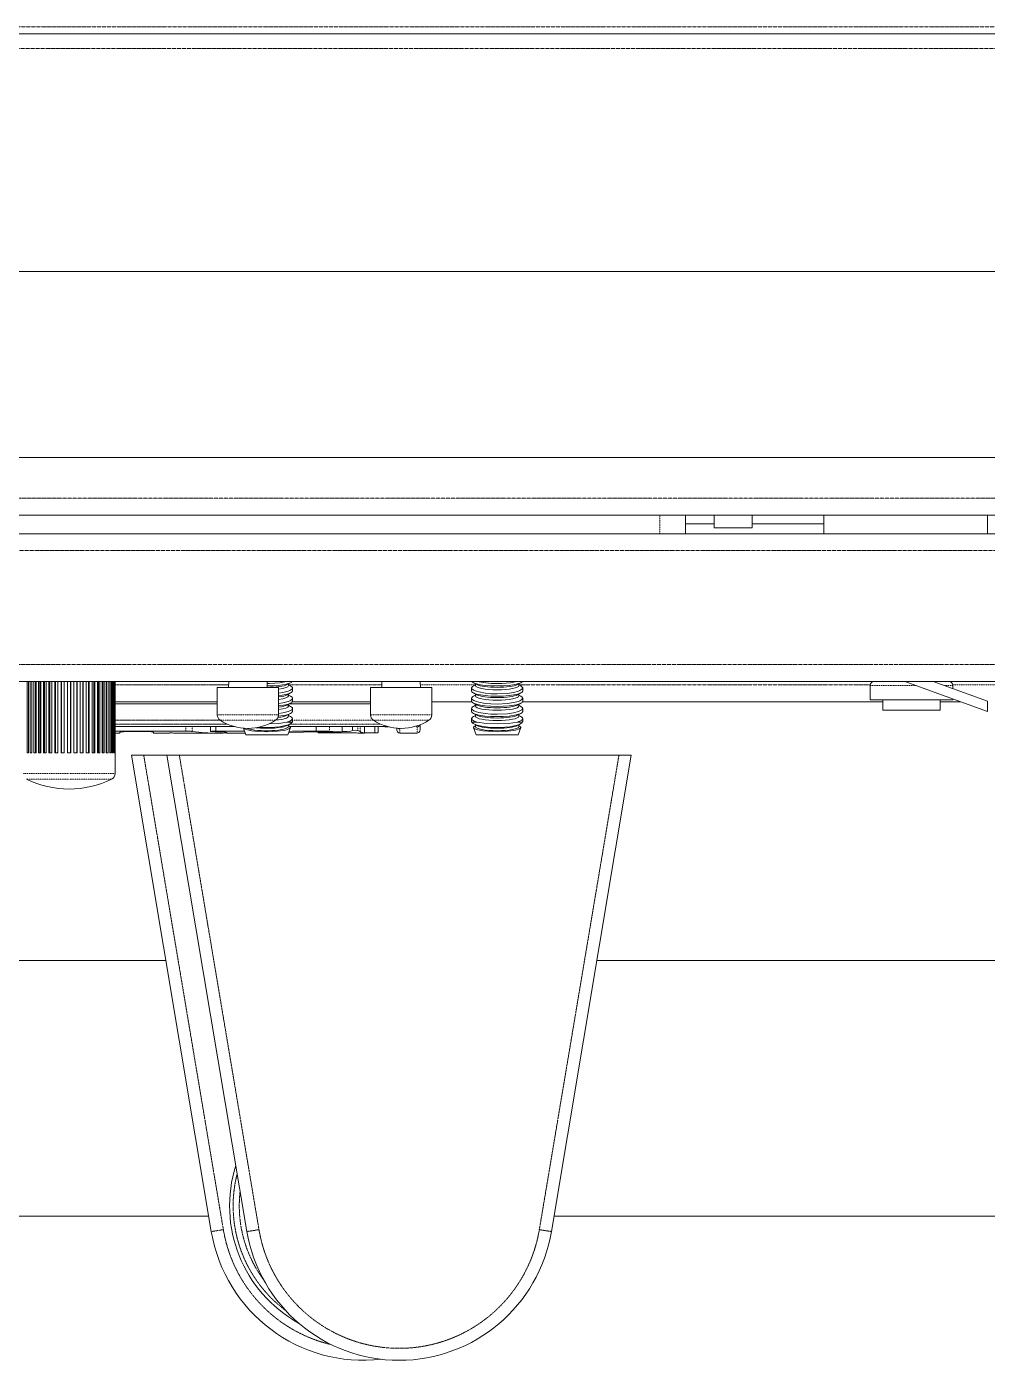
# Model space of a CAD drawing. Header units: millimetres. Extents: x 60499 to 556746, y 248297 to 497145.
# Drawn here: x 340345 to 344294, y 472397 to 477875 of the extents above; entities that cross this region are included whole.
import ezdxf

# ---------------------------------------------------------------- set-up
doc = ezdxf.new("R2010")
doc.units = ezdxf.units.MM
doc.linetypes.add('PHANTOM', pattern=[20, 10, -2, 2, -2, 2, -2])

msp = doc.modelspace()

# ---------------------------------------------------------------- linework, layer by layer
at = {"color": 7, "linetype": 'PHANTOM', "lineweight": 13, "ltscale": 0.03937}
for p, q in [((352056.7, 477874.7), (328928, 477874.7)), ((328954.1, 477785.2), (352030.7, 477785.2)), ((346819.7, 475937.6), (334219.8, 475937.6)), ((328552.3, 475723), (352487.2, 475723)), ((328132.4, 475254.4), (352907.1, 475254.4)), ((342368.6, 475171), (343812.8, 475171)), ((340826.5, 474881.8), (341153.7, 472933.5)), ((340972.9, 474881.8), (341300.1, 472933.5)), ((342779.7, 474881.8), (342452.5, 472933.5))]:
    msp.add_line(p, q, dxfattribs=at)
at = {"color": 7, "lineweight": 13, "ltscale": 0.03937}
for p, q in [((328928, 477844.9), (352056.7, 477844.9)), ((328300.4, 476868.9), (352655.2, 476868.9)), ((328300.4, 476104.7), (352655.2, 476104.7)), ((346819.7, 475868.3), (334219.8, 475868.3)), ((328552.3, 475791.8), (352487.2, 475791.8)), ((328132.4, 475185.5), (352907.1, 475185.5)), ((342383.7, 475102.1), (343864.3, 475102.1)), ((340775.6, 474881.8), (341104, 472926.2)), ((340922, 474881.8), (341250.5, 472926.2)), ((340972.9, 474881.8), (342779.7, 474881.8)), ((342830.6, 474881.8), (342502.1, 472926.2)), ((340917.2, 474038.8), (340154.4, 474038.8)), ((345120.8, 474038.8), (342689, 474038.8)), ((341093.5, 472989), (339978, 472989)), ((351831.5, 472989), (342512.7, 472989))]:
    msp.add_line(p, q, dxfattribs=at)
at = {"color": 7, "linetype": 'PHANTOM', "lineweight": 13, "ltscale": 0.002275}
msp.add_line((342947.7, 475791.8), (342947.7, 475868.3), dxfattribs=at)
at = {"color": 7, "lineweight": 13, "ltscale": 0.002275}
for p, q in [((343052.6, 475791.8), (343052.6, 475868.3)), ((343622, 475791.8), (343622, 475868.3)), ((344293.9, 475791.8), (344293.9, 475868.3))]:
    msp.add_line(p, q, dxfattribs=at)
at = {"color": 7, "lineweight": 13, "ltscale": 0.003529}
msp.add_line((343171.2, 475832.5), (343052.6, 475832.5), dxfattribs=at)
at = {"color": 7, "lineweight": 13, "ltscale": 0.00155}
for p, q in [((343171.2, 475816.2), (343171.2, 475868.3)), ((343326.6, 475816.2), (343326.6, 475868.3)), ((343327.1, 475816.2), (343327.1, 475868.3))]:
    msp.add_line(p, q, dxfattribs=at)
at = {"color": 7, "lineweight": 13, "ltscale": 0.004625}
msp.add_line((343326.6, 475816.2), (343171.2, 475816.2), dxfattribs=at)
at = {"color": 7, "lineweight": 13, "ltscale": 1.59196e-05}
msp.add_line((343327.1, 475816.2), (343326.6, 475816.2), dxfattribs=at)
at = {"color": 7, "lineweight": 13, "ltscale": 0.008779}
msp.add_line((343622, 475832.5), (343327.1, 475832.5), dxfattribs=at)
at = {"color": 7, "lineweight": 13, "ltscale": 0.00875}
for p, q in [((340347.1, 474891.5), (340347.1, 475185.5)), ((340352.9, 474891.5), (340352.9, 475185.5)), ((340359.5, 474891.5), (340359.5, 475185.5)), ((340366.6, 475185.5), (340366.6, 474891.5)), ((340366.9, 474891.5), (340366.9, 475185.5)), ((340375, 474891.5), (340375, 475185.5)), ((340381.4, 475185.5), (340381.4, 474891.5)), ((340383.8, 474891.5), (340383.8, 475185.5)), ((340393.3, 474891.5), (340393.3, 475185.5)), ((340398.9, 475185.5), (340398.9, 474891.5)), ((340403.4, 474891.5), (340403.4, 475185.5)), ((340414.1, 474891.5), (340414.1, 475185.5)), ((340418.8, 475185.5), (340418.8, 474891.5)), ((340425.3, 474891.5), (340425.3, 475185.5)), ((340436.9, 474891.5), (340436.9, 475185.5)), ((340440.6, 475185.5), (340440.6, 474891.5)), ((340449, 474891.5), (340449, 475185.5)), ((340461.4, 474891.5), (340461.4, 475185.5)), ((340464, 475185.5), (340464, 474891.5)), ((340474, 474891.5), (340474, 475185.5)), ((340486.9, 474891.5), (340486.9, 475185.5)), ((340488.4, 475185.5), (340488.4, 474891.5)), ((340500, 474891.5), (340500, 475185.5)), ((340513.2, 474891.5), (340513.2, 475185.5)), ((340513.4, 475185.5), (340513.4, 474891.5)), ((340526, 475185.5), (340526, 474891.5)), ((340526.3, 474891.5), (340526.3, 475185.5)), ((340539.5, 474891.5), (340539.5, 475185.5)), ((340551.1, 475185.5), (340551.1, 474891.5)), ((340552.6, 474891.5), (340552.6, 475185.5)), ((340565.5, 474891.5), (340565.5, 475185.5)), ((340575.5, 475185.5), (340575.5, 474891.5)), ((340578.1, 474891.5), (340578.1, 475185.5)), ((340590.5, 474891.5), (340590.5, 475185.5)), ((340598.9, 475185.5), (340598.9, 474891.5)), ((340602.6, 474891.5), (340602.6, 475185.5)), ((340614.2, 474891.5), (340614.2, 475185.5)), ((340620.7, 475185.5), (340620.7, 474891.5)), ((340625.4, 474891.5), (340625.4, 475185.5)), ((340636.1, 474891.5), (340636.1, 475185.5)), ((340640.6, 475185.5), (340640.6, 474891.5)), ((340646.2, 474891.5), (340646.2, 475185.5)), ((340655.7, 474891.5), (340655.7, 475185.5)), ((340658.1, 475185.5), (340658.1, 474891.5)), ((340664.5, 474891.5), (340664.5, 475185.5)), ((340672.6, 474891.5), (340672.6, 475185.5)), ((340672.9, 475185.5), (340672.9, 474891.5)), ((340680, 474891.5), (340680, 475185.5)), ((340686.6, 474891.5), (340686.6, 475185.5)), ((340692.4, 474891.5), (340692.4, 475185.5)), ((340697.3, 474891.5), (340697.3, 475185.5)), ((340701.4, 474891.5), (340701.4, 475185.5)), ((340704.6, 474891.5), (340704.6, 475185.5)), ((340706.9, 474891.5), (340706.9, 475185.5)), ((340708.2, 474891.5), (340708.2, 475185.5)), ((340708.7, 474891.5), (340708.7, 475185.5))]:
    msp.add_line(p, q, dxfattribs=at)
at = {"color": 7, "linetype": 'PHANTOM', "lineweight": 13, "ltscale": 0.013899}
msp.add_line((340708.7, 475171), (341175.6, 475171), dxfattribs=at)
at = {"color": 7, "lineweight": 13, "ltscale": 0.003343}
for p, q in [((341128.6, 475160.3), (341128.6, 475048)), ((341380.6, 475160.3), (341380.6, 475048)), ((341758.5, 475160.3), (341758.5, 475048)), ((342010.4, 475160.3), (342010.4, 475048))]:
    msp.add_line(p, q, dxfattribs=at)
at = {"color": 7, "lineweight": 13, "ltscale": 0.0075}
for p, q in [((341380.6, 475160.3), (341128.6, 475160.3)), ((342010.4, 475160.3), (341758.5, 475160.3))]:
    msp.add_line(p, q, dxfattribs=at)
at = {"color": 7, "lineweight": 13, "ltscale": 0.000749992}
for p, q in [((341175.7, 475185.5), (341175.5, 475160.3)), ((341333.5, 475185.5), (341333.7, 475160.3)), ((341805.6, 475185.5), (341805.4, 475160.3)), ((341963.3, 475185.5), (341963.5, 475160.3))]:
    msp.add_line(p, q, dxfattribs=at)
at = {"color": 7, "lineweight": 13, "ltscale": 0.000480372}
for p, q in [((341416.2, 475172.4), (341430.4, 475179.9)), ((342362.6, 475172.4), (342376.9, 475179.9)), ((341416.2, 475130.4), (341430.4, 475137.9)), ((342362.6, 475130.4), (342376.9, 475137.9))]:
    msp.add_line(p, q, dxfattribs=at)
at = {"color": 7, "lineweight": 13, "ltscale": 0.000213503}
for p, q in [((341421.7, 475168.1), (341421.7, 475175.3)), ((342190.1, 475168.1), (342190.1, 475175.3)), ((342368.2, 475168.1), (342368.2, 475175.3)), ((341421.7, 475126.1), (341421.7, 475133.3)), ((342190.1, 475126.1), (342190.1, 475133.3)), ((342368.2, 475126.1), (342368.2, 475133.3)), ((341421.7, 475084.1), (341421.7, 475091.3)), ((341421.7, 475042.1), (341421.7, 475049.3)), ((342190.1, 475084.1), (342190.1, 475091.3)), ((342190.1, 475042.1), (342190.1, 475049.3)), ((342368.2, 475084.1), (342368.2, 475091.3)), ((342368.2, 475042.1), (342368.2, 475049.3)), ((341421.7, 475000.2), (341421.7, 475007.3)), ((342190.1, 475000.2), (342190.1, 475007.3)), ((342368.2, 475000.2), (342368.2, 475007.3))]:
    msp.add_line(p, q, dxfattribs=at)
at = {"color": 7, "lineweight": 13, "ltscale": 0.00029454}
msp.add_line((341421.7, 475171.2), (341430.4, 475166.6), dxfattribs=at)
at = {"color": 7, "linetype": 'PHANTOM', "lineweight": 13, "ltscale": 0.011413}
msp.add_line((341422.1, 475171), (341805.5, 475171), dxfattribs=at)
at = {"color": 7, "lineweight": 13, "ltscale": 0.000371738}
for p, q in [((341437.6, 475158.5), (341437.6, 475146)), ((342384.1, 475158.5), (342384.1, 475146)), ((341437.6, 475116.5), (341437.6, 475104)), ((342384.1, 475116.5), (342384.1, 475104)), ((341437.6, 475032.5), (341437.6, 475020.1)), ((342384.1, 475032.5), (342384.1, 475020.1))]:
    msp.add_line(p, q, dxfattribs=at)
at = {"color": 7, "linetype": 'PHANTOM', "lineweight": 13, "ltscale": 0.006734}
msp.add_line((341963.5, 475171), (342189.7, 475171), dxfattribs=at)
at = {"color": 7, "lineweight": 13, "ltscale": 0.000371618}
for p, q in [((342174.1, 475158.5), (342174.1, 475146)), ((342174.1, 475116.5), (342174.1, 475104)), ((341437.6, 475074.5), (341437.6, 475062)), ((342174.1, 475074.5), (342174.1, 475062)), ((342384.1, 475074.5), (342384.1, 475062)), ((342174.1, 475032.5), (342174.1, 475020.1))]:
    msp.add_line(p, q, dxfattribs=at)
at = {"color": 7, "lineweight": 13, "ltscale": 1.90767e-05}
for p, q in [((342181.3, 475179.9), (342181.9, 475179.6)), ((342181.3, 475137.9), (342181.9, 475137.6)), ((342181.3, 475095.9), (342181.9, 475095.7))]:
    msp.add_line(p, q, dxfattribs=at)
at = {"color": 7, "lineweight": 13, "ltscale": 0.000480481}
for p, q in [((342195.6, 475172.4), (342181.3, 475179.9)), ((342195.6, 475130.4), (342181.3, 475137.9)), ((342195.6, 475088.4), (342181.3, 475095.9)), ((342195.6, 475046.4), (342181.3, 475054))]:
    msp.add_line(p, q, dxfattribs=at)
at = {"color": 7, "lineweight": 13, "ltscale": 0.000294457}
for p, q in [((342190.1, 475171.2), (342181.3, 475166.6)), ((342190.1, 475129.2), (342181.3, 475124.6)), ((342368.2, 475129.2), (342376.9, 475124.6)), ((342190.1, 475087.3), (342181.3, 475082.6)), ((342368.2, 475087.3), (342376.9, 475082.6))]:
    msp.add_line(p, q, dxfattribs=at)
at = {"color": 7, "lineweight": 13, "ltscale": 0.000294513}
for p, q in [((342368.2, 475171.2), (342376.9, 475166.6)), ((342190.1, 475045.3), (342181.3, 475040.6))]:
    msp.add_line(p, q, dxfattribs=at)
at = {"color": 7, "linetype": 'PHANTOM', "lineweight": 13, "ltscale": 0.002629}
msp.add_line((343812.7, 475169), (343901, 475169), dxfattribs=at)
at = {"color": 7, "lineweight": 13, "ltscale": 0.001758}
msp.add_line((343812.7, 475169), (343812.7, 475109.9), dxfattribs=at)
at = {"color": 7, "linetype": 'PHANTOM', "lineweight": 13, "ltscale": 0.002969}
msp.add_line((343901, 475169), (344000.7, 475169), dxfattribs=at)
at = {"color": 7, "lineweight": 13, "ltscale": 0.010725}
msp.add_line((344293.9, 475062.3), (343955.4, 475185.5), dxfattribs=at)
at = {"color": 7, "lineweight": 13, "ltscale": 0.00707}
msp.add_line((344293.9, 475104.3), (344070.7, 475185.5), dxfattribs=at)
at = {"color": 7, "linetype": 'PHANTOM', "lineweight": 13, "ltscale": 0.001067}
msp.add_line((344116.1, 475169), (344152, 475169), dxfattribs=at)
at = {"color": 7, "linetype": 'PHANTOM', "lineweight": 13, "ltscale": 0.006149}
msp.add_line((344151.9, 475171), (344358.4, 475171), dxfattribs=at)
at = {"color": 7, "lineweight": 13, "ltscale": 0.000388438}
msp.add_line((344152, 475169), (344152, 475155.9), dxfattribs=at)
at = {"color": 7, "lineweight": 13, "ltscale": 0.0125}
for p, q in [((340708.7, 475102.1), (341128.6, 475102.1)), ((341128.6, 475093.7), (340708.7, 475093.7))]:
    msp.add_line(p, q, dxfattribs=at)
at = {"color": 7, "lineweight": 13, "ltscale": 0.000294483}
for p, q in [((341421.7, 475129.2), (341430.4, 475124.6)), ((341421.7, 475087.3), (341430.4, 475082.6))]:
    msp.add_line(p, q, dxfattribs=at)
at = {"color": 7, "lineweight": 13, "ltscale": 0.009563}
msp.add_line((341437.2, 475102.1), (341758.5, 475102.1), dxfattribs=at)
at = {"color": 7, "lineweight": 13, "ltscale": 0.004883}
msp.add_line((342010.4, 475102.1), (342174.5, 475102.1), dxfattribs=at)
at = {"color": 7, "lineweight": 13, "ltscale": 0.002629}
msp.add_line((343812.7, 475109.9), (343901, 475109.9), dxfattribs=at)
at = {"color": 7, "lineweight": 13, "ltscale": 0.00125}
for p, q in [((343864.3, 475109.9), (343864.3, 475067.9)), ((344100.3, 475109.9), (344100.3, 475067.9)), ((344293.9, 475062.3), (344293.9, 475104.3))]:
    msp.add_line(p, q, dxfattribs=at)
at = {"color": 7, "lineweight": 13, "ltscale": 0.007471}
msp.add_line((343901, 475109.9), (344152, 475109.9), dxfattribs=at)
at = {"color": 7, "lineweight": 13, "ltscale": 0.002499}
msp.add_line((344100.3, 475102.1), (344184.3, 475102.1), dxfattribs=at)
at = {"color": 7, "lineweight": 13, "ltscale": 0.000119667}
msp.add_line((344152, 475113.9), (344152, 475109.9), dxfattribs=at)
at = {"color": 7, "linetype": 'PHANTOM', "lineweight": 13, "ltscale": 0.0075}
for p, q in [((341128.6, 475048), (341380.6, 475048)), ((341758.5, 475048), (342010.4, 475048))]:
    msp.add_line(p, q, dxfattribs=at)
at = {"color": 7, "lineweight": 13, "ltscale": 0.000480428}
for p, q in [((341416.2, 475088.4), (341430.4, 475095.9)), ((341416.2, 475046.4), (341430.4, 475054)), ((342362.6, 475088.4), (342376.9, 475095.9)), ((342362.6, 475046.4), (342376.9, 475054))]:
    msp.add_line(p, q, dxfattribs=at)
at = {"color": 7, "lineweight": 13, "ltscale": 0.009888}
msp.add_line((341758.5, 475093.7), (341426.3, 475093.7), dxfattribs=at)
at = {"color": 7, "lineweight": 13, "ltscale": 1.91322e-05}
msp.add_line((342181.3, 475054), (342181.9, 475053.7), dxfattribs=at)
at = {"color": 7, "lineweight": 13, "ltscale": 0.001829}
msp.add_line((343864.3, 475067.9), (343925.8, 475067.9), dxfattribs=at)
at = {"color": 7, "lineweight": 13, "ltscale": 0.005196}
msp.add_line((343925.8, 475067.9), (344100.3, 475067.9), dxfattribs=at)
at = {"color": 7, "linetype": 'PHANTOM', "lineweight": 13, "ltscale": 0.012823}
msp.add_line((340708.7, 475026.7), (341139.5, 475026.7), dxfattribs=at)
at = {"color": 7, "linetype": 'PHANTOM', "lineweight": 13, "ltscale": 0.013736}
msp.add_line((340708.7, 475010.1), (341170.1, 475010.1), dxfattribs=at)
at = {"color": 7, "linetype": 'PHANTOM', "lineweight": 13, "ltscale": 0.014598}
msp.add_line((341199.1, 474999.8), (340708.7, 474999.8), dxfattribs=at)
at = {"color": 7, "lineweight": 13, "ltscale": 0.014608}
msp.add_line((341199.4, 474999.7), (340708.7, 474999.7), dxfattribs=at)
at = {"color": 7, "linetype": 'PHANTOM', "lineweight": 13, "ltscale": 0.000563013}
msp.add_line((340999.2, 474980.8), (340999.2, 474999.7), dxfattribs=at)
at = {"color": 7, "linetype": 'PHANTOM', "lineweight": 13, "ltscale": 0.000597736}
msp.add_line((341026.2, 474979.6), (341026.2, 474999.7), dxfattribs=at)
at = {"color": 7, "lineweight": 13, "ltscale": 0.000585841}
msp.add_line((341100.5, 474980), (341100.5, 474999.7), dxfattribs=at)
at = {"color": 7, "lineweight": 13, "ltscale": 9.03513e-05}
msp.add_line((341123.4, 474996.7), (341123.4, 474999.7), dxfattribs=at)
at = {"color": 7, "lineweight": 13, "ltscale": 0.000473984}
msp.add_line((341123.4, 474996.7), (341123.4, 474980.7), dxfattribs=at)
at = {"color": 7, "linetype": 'PHANTOM', "lineweight": 13, "ltscale": 0.003393}
for p, q in [((341140.6, 475026), (341254.6, 475026)), ((341254.6, 475026), (341368.6, 475026)), ((341770.5, 475026), (341884.5, 475026)), ((341884.5, 475026), (341998.4, 475026))]:
    msp.add_line(p, q, dxfattribs=at)
at = {"color": 7, "lineweight": 13, "ltscale": 0.000845656}
msp.add_line((341246.3, 474966.4), (341236.6, 474993.1), dxfattribs=at)
at = {"color": 7, "lineweight": 13, "ltscale": 0.000669705}
for p, q in [((341414.6, 475017.7), (341437, 475017.7)), ((342174.7, 475017.7), (342197.2, 475017.7))]:
    msp.add_line(p, q, dxfattribs=at)
at = {"color": 7, "lineweight": 13, "ltscale": 0.000403191}
for p, q in [((341416.2, 475004.4), (341428.1, 475010.8)), ((342362.6, 475004.4), (342374.6, 475010.8))]:
    msp.add_line(p, q, dxfattribs=at)
at = {"color": 7, "lineweight": 13, "ltscale": 0.000917264}
for p, q in [((341418.9, 474966.4), (341429.5, 474995.4)), ((342365.4, 474966.4), (342375.9, 474995.4))]:
    msp.add_line(p, q, dxfattribs=at)
at = {"color": 7, "lineweight": 13, "ltscale": 0.000294676}
for p, q in [((341421.7, 475045.3), (341430.4, 475040.6)), ((342368.2, 475045.3), (342376.9, 475040.6))]:
    msp.add_line(p, q, dxfattribs=at)
at = {"color": 7, "lineweight": 13, "ltscale": 0.00011443}
msp.add_line((341421.7, 475003.3), (341425.1, 475001.5), dxfattribs=at)
at = {"color": 7, "linetype": 'PHANTOM', "lineweight": 13, "ltscale": 0.011107}
msp.add_line((341426.9, 475010.1), (341800, 475010.1), dxfattribs=at)
at = {"color": 7, "linetype": 'PHANTOM', "lineweight": 13, "ltscale": 0.011111}
msp.add_line((341800.9, 474999.8), (341427.7, 474999.8), dxfattribs=at)
at = {"color": 7, "lineweight": 13, "ltscale": 0.011108}
msp.add_line((341800.9, 474999.7), (341427.8, 474999.7), dxfattribs=at)
at = {"color": 7, "linetype": 'PHANTOM', "lineweight": 13, "ltscale": 0.009875}
msp.add_line((341437.6, 475026.7), (341769.3, 475026.7), dxfattribs=at)
at = {"color": 7, "lineweight": 13, "ltscale": 4.55361e-05}
msp.add_line((341535.4, 474999.7), (341535.4, 474998.2), dxfattribs=at)
at = {"color": 7, "lineweight": 13, "ltscale": 0.000493808}
msp.add_line((341535.4, 474998.2), (341535.4, 474981.6), dxfattribs=at)
at = {"color": 7, "linetype": 'PHANTOM', "lineweight": 13, "ltscale": 0.000559289}
msp.add_line((341589.4, 474980.9), (341589.4, 474999.7), dxfattribs=at)
at = {"color": 7, "lineweight": 13, "ltscale": 0.000151987}
msp.add_line((341642.1, 474994.6), (341642.1, 474999.7), dxfattribs=at)
at = {"color": 7, "lineweight": 13, "ltscale": 0.000412948}
msp.add_line((341642.1, 474994.6), (341642.1, 474980.7), dxfattribs=at)
at = {"color": 7, "lineweight": 13, "ltscale": 0.000491886}
msp.add_line((341684, 474999.7), (341684, 474983.2), dxfattribs=at)
at = {"color": 7, "linetype": 'PHANTOM', "lineweight": 13, "ltscale": 0.000474825}
msp.add_line((341706.3, 474983.8), (341706.3, 474999.7), dxfattribs=at)
at = {"color": 7, "linetype": 'PHANTOM', "lineweight": 13, "ltscale": 0.000610592}
msp.add_line((341715.4, 474979.2), (341715.4, 474999.7), dxfattribs=at)
at = {"color": 7, "lineweight": 13, "ltscale": 0.00051195}
msp.add_line((341734, 474999.7), (341734, 474982.5), dxfattribs=at)
at = {"color": 7, "lineweight": 13, "ltscale": 0.000494769}
msp.add_line((341777, 474999.7), (341777, 474983.1), dxfattribs=at)
at = {"color": 7, "lineweight": 13, "ltscale": 0.000773152}
msp.add_line((341789.4, 474973.7), (341789.4, 474999.7), dxfattribs=at)
at = {"color": 7, "lineweight": 13, "ltscale": 0.000341881}
msp.add_line((341789.4, 474999.7), (341800.9, 474999.7), dxfattribs=at)
at = {"color": 7, "linetype": 'PHANTOM', "lineweight": 13, "ltscale": 2.64325e-06}
msp.add_line((341800.9, 474999.7), (341800.9, 474999.8), dxfattribs=at)
at = {"color": 7, "lineweight": 13, "ltscale": 0.000100083}
msp.add_line((341866.2, 474989.8), (341866.2, 474993.1), dxfattribs=at)
at = {"color": 7, "linetype": 'PHANTOM', "lineweight": 13, "ltscale": 0.000743596}
msp.add_line((341950.1, 474998), (341950.1, 474973), dxfattribs=at)
at = {"color": 7, "lineweight": 13, "ltscale": 0.000532496}
msp.add_line((341963.2, 475007.7), (341963.2, 474989.8), dxfattribs=at)
at = {"color": 7, "lineweight": 13, "ltscale": 0.000917141}
msp.add_line((342192.8, 474966.4), (342182.3, 474995.4), dxfattribs=at)
at = {"color": 7, "lineweight": 13, "ltscale": 0.000403108}
msp.add_line((342195.6, 475004.4), (342183.6, 475010.7), dxfattribs=at)
at = {"color": 7, "lineweight": 13, "ltscale": 0.000114404}
for p, q in [((342190.1, 475003.3), (342186.7, 475001.5)), ((342368.2, 475003.3), (342371.5, 475001.5))]:
    msp.add_line(p, q, dxfattribs=at)
at = {"color": 7, "lineweight": 13, "ltscale": 0.000669735}
msp.add_line((342361, 475017.7), (342383.5, 475017.7), dxfattribs=at)
at = {"color": 7, "lineweight": 13, "ltscale": 0.00671}
msp.add_line((340934.1, 474980.8), (340708.7, 474980.8), dxfattribs=at)
at = {"color": 7, "lineweight": 13, "ltscale": 0.00060062}
msp.add_line((340728.9, 474973), (340708.7, 474973), dxfattribs=at)
at = {"color": 7, "linetype": 'PHANTOM', "lineweight": 13, "ltscale": 7.80962e-05}
msp.add_line((340728.7, 474974.2), (340728.7, 474976.8), dxfattribs=at)
at = {"color": 7, "lineweight": 13, "ltscale": 3.59502e-05}
msp.add_line((340728.9, 474973), (340728.7, 474974.2), dxfattribs=at)
at = {"color": 7, "lineweight": 13, "ltscale": 1.60297e-06}
msp.add_line((340728.7, 474974.2), (340728.7, 474974.2), dxfattribs=at)
at = {"color": 7, "lineweight": 13, "ltscale": 1.19384e-05}
msp.add_line((340728.8, 474973.4), (340728.9, 474973), dxfattribs=at)
at = {"color": 7, "lineweight": 13, "ltscale": 8.24215e-05}
msp.add_line((340728.9, 474974.2), (340728.9, 474976.9), dxfattribs=at)
at = {"color": 7, "lineweight": 13, "ltscale": 4.37665e-05}
msp.add_line((340765.2, 474979.3), (340766.7, 474979.3), dxfattribs=at)
at = {"color": 7, "lineweight": 13, "ltscale": 0.000826205}
msp.add_line((340799.1, 474979.5), (340826.8, 474979.3), dxfattribs=at)
at = {"color": 7, "lineweight": 13, "ltscale": 0.000143495}
msp.add_line((340826.8, 474979.3), (340831.7, 474979.3), dxfattribs=at)
at = {"color": 7, "lineweight": 13, "ltscale": 4.90204e-05}
msp.add_line((340866.3, 474975.1), (340866.3, 474976.8), dxfattribs=at)
at = {"color": 7, "lineweight": 13, "ltscale": 0.00197}
msp.add_line((340932.9, 474973), (340866.7, 474973), dxfattribs=at)
at = {"color": 7, "lineweight": 13, "ltscale": 2.03077e-05}
msp.add_line((340932.9, 474973), (340932.9, 474973.7), dxfattribs=at)
at = {"color": 7, "lineweight": 13, "ltscale": 0.001936}
msp.add_line((340999.2, 474980.8), (340934.1, 474980.8), dxfattribs=at)
at = {"color": 7, "lineweight": 13, "ltscale": 7.16226e-05}
msp.add_line((340948.8, 474973.4), (340951.2, 474973.3), dxfattribs=at)
at = {"color": 7, "lineweight": 13, "ltscale": 0.00026348}
msp.add_line((340951.2, 474973.3), (340960, 474973.1), dxfattribs=at)
at = {"color": 7, "lineweight": 13, "ltscale": 0.000449639}
msp.add_line((340960, 474973.1), (340975.2, 474973), dxfattribs=at)
at = {"color": 7, "lineweight": 13, "ltscale": 0.00457}
msp.add_line((341128.7, 474973), (340975.2, 474973), dxfattribs=at)
at = {"color": 7, "lineweight": 13, "ltscale": 9.0682e-05}
msp.add_line((341002.2, 474980.8), (340999.2, 474980.8), dxfattribs=at)
at = {"color": 7, "lineweight": 13, "ltscale": 2.47382e-05}
msp.add_line((341027, 474979.5), (341026.2, 474979.6), dxfattribs=at)
at = {"color": 7, "lineweight": 13, "ltscale": 0.003504}
msp.add_line((341241.1, 474980.8), (341123.4, 474980.8), dxfattribs=at)
at = {"color": 7, "lineweight": 13, "ltscale": 0.000168929}
msp.add_line((341134.3, 474973), (341128.7, 474973), dxfattribs=at)
at = {"color": 7, "lineweight": 13, "ltscale": 0.000203276}
msp.add_line((341141.2, 474973.1), (341134.3, 474973), dxfattribs=at)
at = {"color": 7, "lineweight": 13, "ltscale": 1.70115e-05}
msp.add_line((341135.6, 474978.5), (341136.2, 474978.5), dxfattribs=at)
at = {"color": 7, "lineweight": 13, "ltscale": 0.000201565}
msp.add_line((341147.9, 474973.2), (341141.2, 474973.1), dxfattribs=at)
at = {"color": 7, "linetype": 'PHANTOM', "lineweight": 13, "ltscale": 0.00015427}
msp.add_line((341141.3, 474973.1), (341141.3, 474978.3), dxfattribs=at)
at = {"color": 7, "lineweight": 13, "ltscale": 5.22644e-05}
msp.add_line((341167.1, 474975.5), (341167.1, 474973.7), dxfattribs=at)
at = {"color": 7, "lineweight": 13, "ltscale": 2.28683e-05}
msp.add_line((341167.2, 474973), (341167.1, 474973.7), dxfattribs=at)
at = {"color": 7, "lineweight": 13, "ltscale": 0.002283}
msp.add_line((341243.9, 474973), (341167.2, 474973), dxfattribs=at)
at = {"color": 7, "lineweight": 13, "ltscale": 0.002569}
for p, q in [((341246.3, 474966.4), (341332.6, 474966.4)), ((341332.6, 474966.4), (341418.9, 474966.4)), ((342192.8, 474966.4), (342279.1, 474966.4)), ((342279.1, 474966.4), (342365.4, 474966.4))]:
    msp.add_line(p, q, dxfattribs=at)
at = {"color": 7, "lineweight": 13, "ltscale": 0.00013024}
msp.add_line((341542.8, 474973.8), (341542.8, 474978.1), dxfattribs=at)
at = {"color": 7, "lineweight": 13, "ltscale": 2.73996e-06}
msp.add_line((341542.9, 474973.7), (341542.8, 474973.8), dxfattribs=at)
at = {"color": 7, "lineweight": 13, "ltscale": 6.44235e-05}
msp.add_line((341545, 474973.7), (341542.9, 474973.7), dxfattribs=at)
at = {"color": 7, "lineweight": 13, "ltscale": 0.000400768}
msp.add_line((341558.5, 474973.5), (341545, 474973.7), dxfattribs=at)
at = {"color": 7, "linetype": 'PHANTOM', "lineweight": 13, "ltscale": 0.000136849}
msp.add_line((341545.2, 474973.5), (341545.2, 474978.1), dxfattribs=at)
at = {"color": 7, "lineweight": 13, "ltscale": 0.000135647}
msp.add_line((341558.5, 474973.5), (341558.5, 474978.1), dxfattribs=at)
at = {"color": 7, "lineweight": 13, "ltscale": 0.004232}
msp.add_line((341700.6, 474973.5), (341558.5, 474973.5), dxfattribs=at)
at = {"color": 7, "lineweight": 13, "ltscale": 1.55934e-05}
msp.add_line((341589.9, 474980.9), (341589.4, 474980.9), dxfattribs=at)
at = {"color": 7, "lineweight": 13, "ltscale": 0.001552}
msp.add_line((341642.1, 474979.7), (341589.9, 474980.9), dxfattribs=at)
at = {"color": 7, "lineweight": 13, "ltscale": 3.07579e-05}
msp.add_line((341642.1, 474979.7), (341642.1, 474980.7), dxfattribs=at)
at = {"color": 7, "lineweight": 13, "ltscale": 5.11924e-05}
msp.add_line((341706.4, 474983.8), (341704.7, 474984.1), dxfattribs=at)
at = {"color": 7, "lineweight": 13, "ltscale": 0.000131448}
msp.add_line((341715.7, 474979.2), (341712, 474981.6), dxfattribs=at)
at = {"color": 7, "lineweight": 13, "ltscale": 5.29852e-05}
msp.add_line((341734, 474982.5), (341734, 474980.7), dxfattribs=at)
at = {"color": 7, "lineweight": 13, "ltscale": 0.000222634}
msp.add_line((341734, 474980.7), (341734, 474973.2), dxfattribs=at)
at = {"color": 7, "lineweight": 13, "ltscale": 0.001282}
msp.add_line((341777, 474973.5), (341734, 474973.5), dxfattribs=at)
at = {"color": 7, "lineweight": 13, "ltscale": 7.01664e-05}
msp.add_line((341777, 474983.1), (341777, 474980.7), dxfattribs=at)
at = {"color": 7, "lineweight": 13, "ltscale": 0.000213743}
msp.add_line((341777, 474980.7), (341777, 474973.5), dxfattribs=at)
at = {"color": 7, "linetype": 'PHANTOM', "lineweight": 13, "ltscale": 0.000517838}
msp.add_line((341879.3, 474973), (341879.3, 474990.4), dxfattribs=at)
at = {"color": 7, "lineweight": 13, "ltscale": 0.002109}
msp.add_line((341950.1, 474973), (341879.3, 474973), dxfattribs=at)
at = {"color": 7, "lineweight": 13, "ltscale": 0.000172112}
for p, q in [((340352.9, 474891.5), (340347.1, 474891.5)), ((340692.4, 474891.5), (340686.6, 474891.5))]:
    msp.add_line(p, q, dxfattribs=at)
at = {"color": 7, "lineweight": 13, "ltscale": 0.00021954}
for p, q in [((340366.9, 474891.5), (340359.5, 474891.5)), ((340680, 474891.5), (340672.6, 474891.5))]:
    msp.add_line(p, q, dxfattribs=at)
at = {"color": 7, "lineweight": 13, "ltscale": 0.000262703}
msp.add_line((340383.8, 474891.5), (340375, 474891.5), dxfattribs=at)
at = {"color": 7, "lineweight": 13, "ltscale": 0.00030076}
msp.add_line((340403.4, 474891.5), (340393.3, 474891.5), dxfattribs=at)
at = {"color": 7, "lineweight": 13, "ltscale": 0.00033296}
for p, q in [((340425.3, 474891.5), (340414.1, 474891.5)), ((340625.4, 474891.5), (340614.2, 474891.5))]:
    msp.add_line(p, q, dxfattribs=at)
at = {"color": 7, "lineweight": 13, "ltscale": 0.000358672}
for p, q in [((340449, 474891.5), (340436.9, 474891.5)), ((340602.6, 474891.5), (340590.5, 474891.5))]:
    msp.add_line(p, q, dxfattribs=at)
at = {"color": 7, "lineweight": 13, "ltscale": 0.000377415}
msp.add_line((340474, 474891.5), (340461.4, 474891.5), dxfattribs=at)
at = {"color": 7, "lineweight": 13, "ltscale": 0.000388799}
for p, q in [((340500, 474891.5), (340486.9, 474891.5)), ((340552.6, 474891.5), (340539.5, 474891.5))]:
    msp.add_line(p, q, dxfattribs=at)
at = {"color": 7, "lineweight": 13, "ltscale": 0.000196322}
for p, q in [((340519.7, 474891.5), (340513.2, 474891.5)), ((340526.3, 474891.5), (340519.7, 474891.5))]:
    msp.add_line(p, q, dxfattribs=at)
at = {"color": 7, "lineweight": 13, "ltscale": 0.000377385}
msp.add_line((340578.1, 474891.5), (340565.5, 474891.5), dxfattribs=at)
at = {"color": 7, "lineweight": 13, "ltscale": 0.00030079}
msp.add_line((340646.2, 474891.5), (340636.1, 474891.5), dxfattribs=at)
at = {"color": 7, "lineweight": 13, "ltscale": 0.000262734}
msp.add_line((340664.5, 474891.5), (340655.7, 474891.5), dxfattribs=at)
at = {"color": 7, "lineweight": 13, "ltscale": 0.000121349}
msp.add_line((340701.4, 474891.5), (340697.3, 474891.5), dxfattribs=at)
at = {"color": 7, "lineweight": 13, "ltscale": 6.8184e-05}
msp.add_line((340706.9, 474891.5), (340704.6, 474891.5), dxfattribs=at)
at = {"color": 7, "lineweight": 13, "ltscale": 1.36969e-05}
msp.add_line((340708.7, 474891.5), (340708.2, 474891.5), dxfattribs=at)
at = {"color": 7, "lineweight": 13, "ltscale": 0.0025}
msp.add_line((340708.7, 474807.6), (340708.7, 474891.5), dxfattribs=at)
at = {"color": 7, "lineweight": 13, "ltscale": 0.001516}
for p, q in [((340826.5, 474881.8), (340775.6, 474881.8)), ((342779.7, 474881.8), (342830.6, 474881.8))]:
    msp.add_line(p, q, dxfattribs=at)
at = {"color": 7, "lineweight": 13, "ltscale": 0.002844}
msp.add_line((340922, 474881.8), (340826.5, 474881.8), dxfattribs=at)
at = {"color": 7, "lineweight": 13, "ltscale": 0.001515}
msp.add_line((340972.9, 474881.8), (340922, 474881.8), dxfattribs=at)
at = {"color": 7, "linetype": 'PHANTOM', "lineweight": 13, "ltscale": 0.005625}
for q in [(340330.8, 474807.6), (340708.7, 474807.6)]:
    msp.add_line((340519.7, 474807.6), q, dxfattribs=at)
at = {"color": 7, "linetype": 'PHANTOM', "lineweight": 13, "ltscale": 0.005194}
for q in [(340345.3, 474784.2), (340694.2, 474784.2)]:
    msp.add_line((340519.7, 474784.2), q, dxfattribs=at)
at = {"color": 7, "lineweight": 13, "ltscale": 0.03937}
for points in [[(341413.8, 475185.5), (341387.2, 475180), (341342.9, 475176.3), (341333.5, 475176.2)], [(341333.6, 475166.6), (341358.6, 475167.2), (341382, 475169), (341411.5, 475173.6), (341425.6, 475177.8), (341430.4, 475179.9)], [(341437.6, 475158.5), (341437.3, 475156.7), (341434.8, 475153.2), (341426.4, 475148), (341420.1, 475145.5)], [(341430.4, 475166.6), (341436, 475162.4), (341437.3, 475160.2), (341437.6, 475158.5)], [(342174.1, 475158.5), (342174.5, 475160.5), (342177.7, 475164.3), (342181.3, 475166.6)], [(342279.1, 475134.2), (342253.3, 475135), (342229.3, 475137.3), (342203.9, 475141.9), (342193.6, 475144.8), (342183.3, 475149), (342176.8, 475153.4), (342175.3, 475155.1), (342174.1, 475158.5)], [(342181.9, 475179.6), (342193.6, 475175.3), (342210, 475171.6), (342230.3, 475168.9), (342253.5, 475167.2), (342279.1, 475166.6)], [(342279.1, 475176.2), (342255.1, 475176.9), (342232.5, 475178.9), (342203.7, 475183.9), (342197.9, 475185.5)], [(342360.3, 475185.5), (342333.4, 475179.9), (342297.9, 475176.6), (342279.1, 475176.2)], [(342279.1, 475166.6), (342304.3, 475167.2), (342328, 475168.9), (342357.8, 475173.6), (342372.1, 475177.8), (342376.9, 475179.9)], [(342384.1, 475158.5), (342383.8, 475156.7), (342381.2, 475153.2), (342372.9, 475148), (342366.6, 475145.5)], [(342376.9, 475166.6), (342382.5, 475162.4), (342383.8, 475160.2), (342384.1, 475158.5)], [(341420.1, 475145.5), (341398.1, 475139.8), (341380.6, 475137.1)], [(341380.6, 475126.8), (341410.8, 475131.4), (341424.1, 475135.2), (341430.4, 475137.9)], [(341420.1, 475103.5), (341398.1, 475097.8), (341380.6, 475095.1)], [(341437.6, 475116.5), (341437.3, 475114.8), (341434.8, 475111.2), (341426.4, 475106), (341420.1, 475103.5)], [(341430.4, 475124.6), (341436, 475120.4), (341437.3, 475118.2), (341437.6, 475116.5)], [(342174.1, 475146), (342174.9, 475143.2), (342177.4, 475140.5), (342181.3, 475137.9)], [(342174.1, 475116.5), (342174.5, 475118.5), (342177.7, 475122.3), (342181.3, 475124.6)], [(342279.1, 475092.2), (342253.3, 475093), (342229.3, 475095.3), (342203.9, 475099.9), (342193.6, 475102.8), (342183.3, 475107), (342176.8, 475111.4), (342175.3, 475113.1), (342174.1, 475116.5)], [(342174.1, 475104), (342174.9, 475101.2), (342177.4, 475098.5), (342181.3, 475095.9)], [(342181.9, 475137.6), (342193.6, 475133.3), (342210, 475129.7), (342230.3, 475126.9), (342253.5, 475125.2), (342279.1, 475124.6)], [(342366.6, 475145.5), (342346.3, 475140.1), (342321, 475136.4), (342279.1, 475134.2)], [(342279.1, 475124.6), (342304.3, 475125.2), (342328, 475126.9), (342357.8, 475131.6), (342372.1, 475135.8), (342376.9, 475137.9)], [(342366.6, 475103.5), (342346.3, 475098.2), (342321, 475094.4), (342279.1, 475092.2)], [(342384.1, 475116.5), (342383.8, 475114.8), (342381.2, 475111.2), (342372.9, 475106), (342366.6, 475103.5)], [(342376.9, 475124.6), (342382.5, 475120.4), (342383.8, 475118.2), (342384.1, 475116.5)], [(341380, 475042.8), (341410.6, 475047.4), (341424, 475051.2), (341430.4, 475053.9)], [(341380.6, 475084.8), (341410.8, 475089.5), (341424.1, 475093.2), (341430.4, 475095.9)], [(341420.1, 475061.5), (341398.1, 475055.8), (341380.6, 475053.1)], [(341437.6, 475074.5), (341437.3, 475072.8), (341434.8, 475069.2), (341426.4, 475064), (341420.1, 475061.5)], [(341430.4, 475082.6), (341436, 475078.5), (341437.3, 475076.2), (341437.6, 475074.5)], [(342174.1, 475074.5), (342174.5, 475076.5), (342177.7, 475080.3), (342181.3, 475082.6)], [(342279.1, 475050.3), (342253.3, 475051), (342229.3, 475053.3), (342203.9, 475057.9), (342193.6, 475060.8), (342183.3, 475065), (342176.8, 475069.4), (342175.3, 475071.2), (342174.1, 475074.5)], [(342174.1, 475062), (342174.9, 475059.2), (342177.4, 475056.5), (342181.3, 475054)], [(342181.9, 475095.7), (342193.6, 475091.3), (342210, 475087.7), (342230.3, 475084.9), (342253.5, 475083.2), (342279.1, 475082.6)], [(342181.9, 475053.7), (342193.6, 475049.3), (342210, 475045.7), (342230.3, 475042.9), (342253.5, 475041.2), (342279.1, 475040.6)], [(342279.1, 475082.6), (342304.3, 475083.2), (342328, 475084.9), (342357.8, 475089.6), (342372.1, 475093.8), (342376.9, 475095.9)], [(342366.6, 475061.5), (342346.3, 475056.2), (342321, 475052.4), (342279.1, 475050.3)], [(342279.1, 475040.6), (342304.3, 475041.2), (342328, 475042.9), (342357.8, 475047.6), (342372.1, 475051.8), (342376.9, 475053.9)], [(342384.1, 475074.5), (342383.8, 475072.8), (342381.2, 475069.2), (342372.9, 475064), (342366.6, 475061.5)], [(342376.9, 475082.6), (342382.5, 475078.5), (342383.8, 475076.2), (342384.1, 475074.5)], [(341237.6, 474993), (341241.1, 474990.7), (341253.3, 474986.5), (341271.3, 474982.9), (341293.9, 474980.3), (341332.6, 474978.7)], [(341424.2, 475008.9), (341414.5, 475005.3), (341402.8, 475002.3), (341384.9, 474999.2), (341364.8, 474997.1), (341332.6, 474995.9)], [(341332.6, 474978.7), (341375.7, 474980.7), (341388.4, 474982.1), (341408.7, 474985.7), (341423.4, 474990.4), (341427.6, 474992.9), (341429.5, 474995.4)], [(341340.3, 475010.6), (341382.3, 475012.9), (341414.6, 475017.7)], [(341437.6, 475032.5), (341437.2, 475030.4), (341433.8, 475026.4), (341426.4, 475022), (341414.6, 475017.7)], [(341429.5, 474995.4), (341429.6, 474997.2), (341428.4, 474999.1), (341425.1, 475001.5)], [(341430.4, 475040.6), (341434.4, 475038), (341436.8, 475035.3), (341437.6, 475032.5)], [(342174.1, 475032.5), (342174.5, 475034.5), (342177.7, 475038.3), (342181.3, 475040.6)], [(342197.2, 475017.7), (342184, 475022.7), (342176.2, 475027.9), (342174.4, 475031), (342174.1, 475032.5)], [(342186.7, 475001.5), (342183, 474998.8), (342182.2, 474997.4), (342182.3, 474995.3)], [(342182.3, 474995.3), (342183.4, 474993.6), (342186.9, 474991.1), (342200, 474986.4), (342220.2, 474982.5), (342259.8, 474979.1), (342279.1, 474978.7)], [(342242.7, 474997.5), (342214.6, 475001.2), (342197, 475005.4), (342183.6, 475010.8)], [(342197.2, 475017.7), (342234.1, 475012.5), (342279.1, 475010.6)], [(342279.1, 475010.6), (342325.7, 475012.6), (342361, 475017.7)], [(342370.7, 475008.9), (342360.9, 475005.3), (342349.3, 475002.3), (342331.3, 474999.2), (342311.3, 474997.1), (342279.1, 474995.9)], [(342279.1, 474978.7), (342322.2, 474980.7), (342334.9, 474982.1), (342355.2, 474985.7), (342369.8, 474990.4), (342374.1, 474992.9), (342375.9, 474995.4)], [(342384.1, 475032.5), (342383.6, 475030.4), (342380.3, 475026.4), (342372.9, 475022), (342361, 475017.7)], [(342375.9, 474995.4), (342376, 474997.2), (342374.9, 474999.1), (342371.5, 475001.5)], [(342376.9, 475040.6), (342380.9, 475038), (342383.3, 475035.3), (342384.1, 475032.5)], [(340728.5, 474976.7), (340728.6, 474976.8), (340728.9, 474976.9), (340730.6, 474977.4), (340743.8, 474978.7), (340765.2, 474979.3)], [(340831.7, 474979.3), (340856.8, 474978.3), (340863.7, 474977.5), (340866.1, 474976.9), (340866.4, 474976.7), (340866.5, 474976.6), (340866.6, 474976.5)], [(340866.7, 474973), (340866.6, 474973), (340866.6, 474973), (340866.4, 474973.2), (340866.3, 474973.6), (340866.4, 474975)], [(341123.4, 474980.8), (341106.2, 474980.6), (341101, 474980.2), (341100.6, 474980.1), (341100.6, 474980.1)], [(341100.6, 474980.1), (341100.6, 474980), (341100.7, 474980), (341100.9, 474979.9), (341103.7, 474979.5)], [(341136.2, 474978.5), (341163.7, 474976.3), (341166.6, 474975.7), (341167.4, 474975.4)], [(341421.7, 474973.9), (341483.2, 474977.3), (341528.5, 474978.1)], [(341528.5, 474978.1), (341568.3, 474978), (341638.8, 474976.2), (341706.9, 474973.3)], [(341684, 474983.2), (341677.3, 474981.3), (341662.9, 474980.1), (341642.1, 474979.7)], [(341704.7, 474984.1), (341695.6, 474984.5), (341684, 474983.2)], [(341789.2, 474973.7), (341789.2, 474973.7), (341788.9, 474973.7), (341777, 474973.5)], [(341963.2, 474989.8), (341961.5, 474981.4), (341956.7, 474975.2), (341950.1, 474973)]]:
    msp.add_lwpolyline(points, dxfattribs=at)
at = {"color": 7, "linetype": 'PHANTOM', "lineweight": 13, "ltscale": 0.03937}
msp.add_lwpolyline([(341961.8, 475007.1), (341958.1, 475001.4), (341952.9, 474998.3), (341950.1, 474998)], dxfattribs=at)
at = {"color": 7, "lineweight": 13, "ltscale": 0.03937}
for centre, radius, start, end in [((343829.2, 475169), 16.5, 90, 180), ((344135.5, 475169), 16.5, 0, 90), ((341154.9, 475048), 26.2, 180, 237.1217), ((341354.3, 475048), 26.2, 302.8783, 360), ((341784.7, 475048), 26.2, 180, 237.1217), ((341984.2, 475048), 26.2, 302.8783, 360), ((341254.6, 475202.3), 210, 237.1217, 270), ((341254.6, 475202.3), 210, 270, 302.8783), ((341332.2, 475423), 427, 265.6013, 270.0521), ((341401.6, 475060.9), 56.7, 293.4752, 297.8447), ((341416.6, 475034.8), 26.6, 295.4718, 320.0484), ((341432.3, 475020.1), 5.3, 333.506, 359.4966), ((341884.5, 475202.3), 210, 237.1217, 270), ((341801.4, 474455.5), 544.2, 86.7052, 90.0558), ((341884.5, 475202.3), 210, 270, 302.8783), ((342179.4, 475020.1), 5.29, 180.5085, 206.5073), ((342195.1, 475034.8), 26.6, 219.9352, 244.5252), ((342278.6, 475418.5), 422.6, 265.1322, 270.0712), ((342348.1, 475060.9), 56.7, 293.4752, 297.8447), ((342363.1, 475034.8), 26.6, 295.4718, 320.0484), ((342378.8, 475020.1), 5.3, 333.506, 359.4966), ((340729.8, 474975.7), 1.6, 142.8439, 175.8566), ((340731.7, 474976.1), 3.55, 184.1863, 211.7893), ((340796.7, 471541.6), 3437.9, 89.9603, 90.5009), ((340860.8, 474973.8), 6.4, 359.9446, 25.4391), ((340866.4, 474973.6), 0.757, 296.8901, 9.7477), ((340935.2, 474646.4), 327.3, 87.6215, 90.4017), ((341004.9, 474733.8), 247, 86.918, 90.6313), ((341010.4, 474861.1), 119.6, 82.4093, 86.2346), ((341130.3, 475787.9), 814.9, 262.7154, 269.8839), ((341164.9, 476451.9), 1473.7, 267.6198, 268.8612), ((341186.4, 473946.1), 1027.8, 91.0717, 92.1426), ((341151.6, 474975.1), 15.8, 352.2177, 1.0029), ((341519.5, 471592.7), 3388.9, 89.7305, 91.6149), ((341535.2, 472755.1), 2226.4, 88.6043, 89.9942), ((341704, 474968.7), 15.2, 57.9805, 80.8363), ((341722.5, 475644.4), 671.2, 268.6721, 270.9818), ((341726.8, 474995.9), 20, 236.486, 246.513), ((341741.1, 475027.1), 54.3, 245.7924, 262.4671), ((340519.7, 475136.4), 393, 243.6447, 270), ((340519.7, 475136.4), 393, 270, 296.3553), ((340682.7, 474807.6), 26, 296.3553, 0), ((341729.9, 473031.4), 550.6, 162.4376, 241.0329), ((341729.9, 473031.4), 634.6, 189.5343, 276.6205), ((341876.3, 473031.4), 634.6, 189.5343, 350.4657)]:
    msp.add_arc(centre, radius, start, end, dxfattribs=at)
at = {"color": 7, "linetype": 'PHANTOM', "lineweight": 13, "ltscale": 0.03937}
for centre, radius, start, end in [((341801.4, 474445.1), 554.7, 86.8151, 90.0482), ((341879.4, 475001.3), 11, 232.2445, 269.3151), ((341729.9, 473031.2), 535.9, 165.6878, 233.2458), ((341729.9, 473031.2), 510.7, 173.2223, 216.4395), ((341729.9, 473030.3), 584.2, 189.5343, 256.9172), ((341876.3, 473030.3), 584.2, 189.5343, 350.4657)]:
    msp.add_arc(centre, radius, start, end, dxfattribs=at)
at = {"color": 7, "lineweight": 13, "ltscale": 0.03937}
for centre, major_axis, ratio, start_param, end_param in [((341332.6, 475178.4), (89.1, 0), 0.196116, 4.724173, 5.929368), ((341332.6, 475168.1), (89.1, 0), 0.196116, 5.28085, 6.283185), ((341317.9, 475191.3), (119.7, -3.4), 0.202561, 5.939716, 6.183754), ((342326, 475193.8), (151.8, 5.9), 0.18128, 3.228286, 3.443442), ((342279.1, 475168.1), (89.1, 0), 0.196116, 3.141593, 6.283185), ((342279.1, 475178.4), (89.1, 0), 0.196116, 3.49541, 5.929368), ((342264.4, 475191.3), (119.7, -3.4), 0.202561, 5.939716, 6.183754), ((341332.6, 475136.4), (89.1, 0), 0.196116, 5.28085, 5.929368), ((341332.6, 475126.1), (89.1, 0), 0.196116, 5.28085, 6.283185), ((341316.1, 475149.4), (121.5, -3.6), 0.201151, 5.94243, 6.28907), ((341316.1, 475107.4), (121.5, -3.6), 0.201151, 5.94243, 6.28907), ((342279.1, 475126.1), (89.1, 0), 0.196116, 3.141593, 6.283185), ((342279.1, 475136.4), (89.1, 0), 0.196116, 3.49541, 5.929368), ((342262.6, 475149.4), (121.5, -3.6), 0.201151, 5.94243, 6.28907), ((342262.6, 475107.4), (121.5, -3.6), 0.201151, 5.94243, 6.28907), ((341332.6, 475094.4), (89.1, 0), 0.196116, 5.28085, 5.929368), ((341332.6, 475084.1), (89.1, 0), 0.196116, 5.28085, 6.283185), ((341316.1, 475065.5), (121.5, -3.6), 0.201151, 5.94243, 6.28907), ((342279.1, 475084.1), (89.1, 0), 0.196116, 3.141593, 6.283185), ((342279.1, 475094.4), (89.1, 0), 0.196116, 3.49541, 5.929368), ((342262.6, 475065.5), (121.5, -3.6), 0.201151, 5.94243, 6.28907), ((341332.6, 475000.2), (89.1, 0), 0.196116, 3.605912, 6.283185), ((341332.6, 475010.4), (89.1, 0), 0.196116, 4.203076, 5.929368), ((341332.6, 475042.1), (89.1, 0), 0.196116, 5.132356, 6.283185), ((341332.6, 475052.4), (89.1, 0), 0.196116, 5.251651, 5.929368), ((342279.1, 475042.1), (89.1, 0), 0.196116, 3.141593, 6.283185), ((342279.1, 475000.2), (89.1, 0), 0.196116, 3.141593, 6.283185), ((342279.1, 475052.4), (89.1, 0), 0.196116, 3.49541, 5.929368), ((342279.1, 475010.4), (89.1, 0), 0.196116, 3.49541, 5.929368), ((341879.3, 474989.8), (0, -16.8), 0.777778, 4.712389, 6.283185)]:
    msp.add_ellipse(centre, major_axis=major_axis, ratio=ratio, start_param=start_param, end_param=end_param, dxfattribs=at)
at = {"color": 7, "linetype": 'PHANTOM', "lineweight": 13, "ltscale": 0.03937}
for centre, major_axis, ratio, start_param, end_param in [((341810.8, 474992.2), (68.5, -1.9), 0.114605, 0.003095, 0.263948), ((341877.3, 475000.1), (72.9, -2.2), 0.138554, 0.004144, 0.349494), ((341153.7, 472934.6), (-49.7, -8.3), 0.021514, 0, 1.567183), ((341300.1, 472934.6), (-49.7, -8.3), 0.021514, 0, 1.567183), ((342452.5, 472934.6), (49.7, -8.3), 0.021514, 4.716002, 6.283185)]:
    msp.add_ellipse(centre, major_axis=major_axis, ratio=ratio, start_param=start_param, end_param=end_param, dxfattribs=at)

doc.saveas('drawing.dxf')
